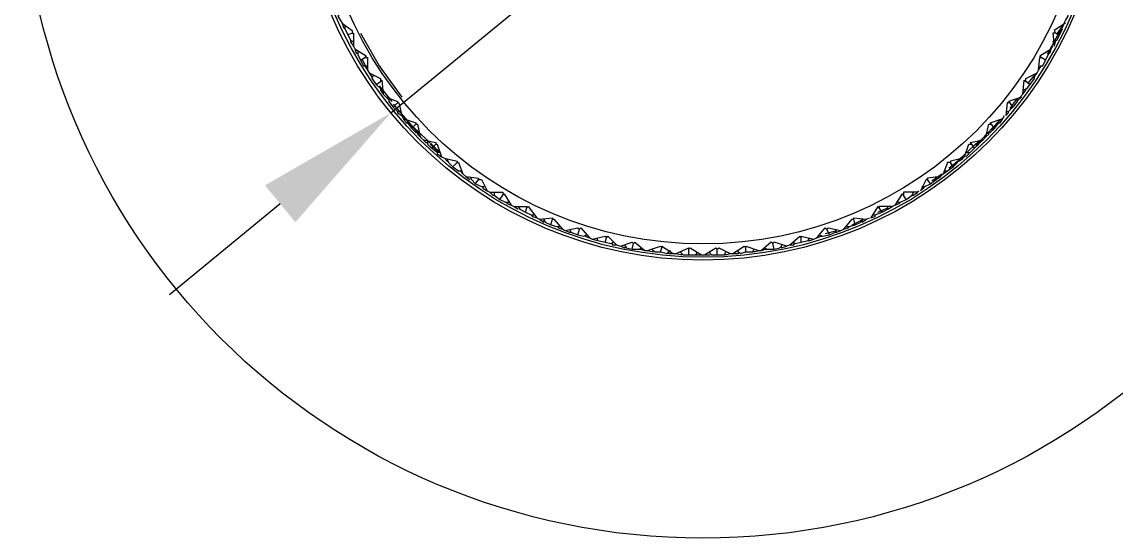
# Model space of a CAD drawing. Extents: x 21342 to 21552, y -3751 to -3454.
# Drawn here: x 21474.96 to 21497.86, y -3596.07 to -3585.26 of the extents above; entities that cross this region are included whole.
import ezdxf

# ---------------------------------------------------------------- set-up
doc = ezdxf.new("R2010")
doc.units = 0
doc.header["$LTSCALE"] = 7
doc.header["$MEASUREMENT"] = 0
doc.layers.add('DIM', color=2, linetype='CONTINUOUS')
doc.layers.add('DWG', color=7, linetype='CONTINUOUS')

msp = doc.modelspace()

# ---------------------------------------------------------------- linework, layer by layer
at = {"layer": 'DIM', "ltscale": 0.6}
for p, q in [((21482.68, -3587.164), (21495.74, -3576.428)), ((21480.362, -3589.069), (21478.045, -3590.975))]:
    msp.add_line(p, q, dxfattribs=at)
msp.add_solid([(21480.045, -3588.683), (21480.68, -3589.456), (21482.68, -3587.164)], dxfattribs=at)
at = {"layer": 'DWG'}
for points in [[(21481.598, -3585.11), (21481.569, -3585.139), (21481.628, -3585.229), (21481.658, -3585.288), (21481.688, -3585.377), (21481.717, -3585.407)], [(21481.658, -3585.288), (21481.866, -3585.437), (21481.866, -3585.496), (21481.896, -3585.496), (21481.896, -3585.764)], [(21496.801, -3585.288), (21496.563, -3585.437), (21496.592, -3585.496), (21496.533, -3585.496), (21496.563, -3585.764), (21496.592, -3585.675), (21496.592, -3585.645)], [(21496.711, -3585.407), (21496.741, -3585.377), (21496.771, -3585.288), (21496.801, -3585.229), (21496.86, -3585.139), (21496.86, -3585.11)], [(21481.717, -3585.348), (21481.717, -3585.407), (21481.777, -3585.526), (21481.866, -3585.496)], [(21481.777, -3585.526), (21481.836, -3585.645), (21481.896, -3585.675)], [(21482.045, -3585.496), (21482.431, -3586.181), (21482.907, -3586.835)], [(21496.622, -3585.526), (21496.741, -3585.348), (21496.414, -3585.943)], [(21496.533, -3585.675), (21496.622, -3585.645), (21496.682, -3585.526), (21496.592, -3585.496)], [(21496.622, -3585.645), (21496.682, -3585.526), (21496.741, -3585.407), (21496.711, -3585.348)], [(21481.836, -3585.645), (21481.836, -3585.675), (21481.896, -3585.764), (21481.926, -3585.824), (21481.955, -3585.913), (21481.985, -3585.913)], [(21496.444, -3585.913), (21496.473, -3585.913), (21496.503, -3585.824), (21496.533, -3585.764)], [(21481.926, -3585.824), (21482.164, -3585.972), (21482.134, -3586.002), (21482.193, -3586.002), (21482.193, -3586.27)], [(21481.985, -3585.883), (21481.985, -3585.943), (21482.045, -3586.062), (21482.134, -3586.002)], [(21496.235, -3586.27), (21496.265, -3586.002), (21496.295, -3586.002), (21496.265, -3585.972), (21496.503, -3585.824)], [(21496.265, -3586.181), (21496.325, -3586.181), (21496.384, -3586.062), (21496.295, -3586.002)], [(21496.384, -3586.062), (21496.444, -3585.943), (21496.444, -3585.883)], [(21482.045, -3586.062), (21482.104, -3586.181), (21482.193, -3586.181)], [(21482.074, -3586.032), (21482.164, -3586.21)], [(21482.134, -3586.181), (21482.193, -3586.27), (21482.223, -3586.329), (21482.283, -3586.419)], [(21496.146, -3586.419), (21496.206, -3586.329), (21496.235, -3586.27), (21496.295, -3586.181)], [(21482.223, -3586.329), (21482.461, -3586.448), (21482.461, -3586.508), (21482.491, -3586.478), (21482.521, -3586.776)], [(21482.312, -3586.389), (21482.283, -3586.448), (21482.372, -3586.567), (21482.461, -3586.508)], [(21495.908, -3586.776), (21495.938, -3586.478), (21495.968, -3586.508), (21495.968, -3586.448), (21496.206, -3586.329)], [(21496.027, -3586.538), (21496.146, -3586.389), (21496.146, -3586.448), (21496.057, -3586.567)], [(21482.372, -3586.567), (21482.461, -3586.657), (21482.521, -3586.686)], [(21482.431, -3586.597), (21482.699, -3586.924)], [(21482.461, -3586.657), (21482.461, -3586.686), (21482.521, -3586.776), (21482.58, -3586.835), (21482.64, -3586.895)], [(21495.849, -3586.835), (21495.908, -3586.776), (21495.968, -3586.686), (21495.968, -3586.657)], [(21495.908, -3586.686), (21495.997, -3586.657), (21496.057, -3586.567), (21495.968, -3586.508)], [(21482.58, -3586.835), (21482.818, -3586.924), (21482.818, -3586.954), (21482.848, -3586.954), (21482.907, -3587.222)], [(21482.64, -3586.865), (21482.64, -3586.924), (21482.729, -3587.043), (21482.818, -3586.954)], [(21482.64, -3586.924), (21482.729, -3587.043), (21482.818, -3587.133), (21482.878, -3587.133)], [(21495.789, -3586.895), (21495.819, -3586.895), (21495.878, -3586.835), (21495.611, -3586.924), (21495.64, -3586.954), (21495.581, -3586.954), (21495.551, -3587.222), (21495.611, -3587.162), (21495.611, -3587.133)], [(21495.64, -3587.073), (21495.789, -3586.865), (21495.789, -3586.924), (21495.7, -3587.043)], [(21482.729, -3586.984), (21483.264, -3587.609)], [(21482.818, -3587.133), (21482.818, -3587.162), (21482.907, -3587.222), (21482.937, -3587.281), (21482.997, -3587.371), (21483.026, -3587.371)], [(21495.551, -3587.133), (21495.611, -3587.133), (21495.7, -3587.043), (21495.64, -3586.954)], [(21482.937, -3587.281), (21483.205, -3587.371), (21483.205, -3587.4), (21483.235, -3587.4), (21483.294, -3587.668)], [(21483.026, -3587.311), (21483.026, -3587.371), (21483.116, -3587.49), (21483.205, -3587.4)], [(21494.926, -3587.847), (21495.402, -3587.341)], [(21495.135, -3587.668), (21495.194, -3587.4), (21495.254, -3587.4), (21495.224, -3587.371), (21495.492, -3587.281)], [(21495.254, -3587.519), (21495.432, -3587.311)], [(21495.313, -3587.49), (21495.402, -3587.371), (21495.402, -3587.311)], [(21495.402, -3587.371), (21495.432, -3587.371), (21495.492, -3587.281), (21495.521, -3587.222)], [(21483.116, -3587.49), (21483.205, -3587.579), (21483.264, -3587.579)], [(21483.145, -3587.46), (21483.711, -3587.995), (21483.651, -3587.995), (21483.532, -3587.906)], [(21483.235, -3587.579), (21483.235, -3587.609), (21483.294, -3587.668), (21483.354, -3587.728), (21483.413, -3587.787), (21483.443, -3587.787)], [(21494.629, -3588.114), (21494.688, -3588.085), (21494.778, -3587.817), (21494.837, -3587.817), (21494.807, -3587.787), (21495.075, -3587.728), (21495.135, -3587.668), (21495.194, -3587.609), (21495.194, -3587.579)], [(21495.164, -3587.579), (21495.224, -3587.579), (21495.313, -3587.49), (21495.254, -3587.4)], [(21483.354, -3587.728), (21483.621, -3587.787), (21483.621, -3587.817), (21483.651, -3587.817), (21483.74, -3588.085)], [(21483.443, -3587.728), (21483.443, -3587.817), (21483.532, -3587.906), (21483.621, -3587.817)], [(21483.502, -3587.817), (21483.681, -3587.995)], [(21494.48, -3588.233), (21494.986, -3587.757)], [(21494.718, -3587.995), (21494.807, -3587.995), (21494.897, -3587.906), (21494.837, -3587.817)], [(21494.897, -3587.906), (21494.986, -3587.817), (21495.016, -3587.728)], [(21494.986, -3587.787), (21495.016, -3587.787), (21495.075, -3587.728)], [(21483.651, -3587.995), (21483.651, -3588.025), (21483.74, -3588.085), (21483.8, -3588.114), (21483.859, -3588.174), (21483.889, -3588.174)], [(21494.718, -3588.085), (21494.778, -3588.025), (21494.778, -3587.995)], [(21483.8, -3588.114), (21484.068, -3588.174), (21484.068, -3588.204), (21484.097, -3588.204), (21484.187, -3588.442)], [(21483.859, -3588.144), (21483.889, -3588.204), (21483.978, -3588.293), (21484.068, -3588.204)], [(21483.978, -3588.293), (21484.097, -3588.382), (21484.157, -3588.382)], [(21494.569, -3588.174), (21494.659, -3588.114), (21494.391, -3588.174), (21494.391, -3588.204), (21494.331, -3588.204), (21494.242, -3588.442)], [(21494.272, -3588.382), (21494.331, -3588.382), (21494.45, -3588.293), (21494.391, -3588.204)], [(21494.361, -3588.323), (21494.54, -3588.174)], [(21494.45, -3588.293), (21494.54, -3588.204), (21494.569, -3588.144)], [(21484.097, -3588.382), (21484.127, -3588.382), (21484.187, -3588.442), (21484.246, -3588.501), (21484.335, -3588.561)], [(21484.246, -3588.501), (21484.514, -3588.531), (21484.514, -3588.561), (21484.573, -3588.561), (21484.692, -3588.799)], [(21484.335, -3588.501), (21484.365, -3588.561), (21484.454, -3588.65), (21484.514, -3588.561)], [(21494.183, -3588.501), (21493.915, -3588.531), (21493.915, -3588.561), (21493.885, -3588.561), (21493.766, -3588.799), (21493.826, -3588.739), (21493.855, -3588.709)], [(21493.974, -3588.65), (21494.093, -3588.561), (21494.093, -3588.501)], [(21494.004, -3588.59), (21494.212, -3588.442)], [(21494.093, -3588.561), (21494.183, -3588.501), (21494.242, -3588.442), (21494.331, -3588.382)], [(21484.454, -3588.65), (21484.573, -3588.709), (21484.633, -3588.709)], [(21484.603, -3588.709), (21484.603, -3588.739), (21484.692, -3588.799), (21484.752, -3588.828), (21484.811, -3588.888), (21484.841, -3588.888)], [(21493.796, -3588.709), (21493.855, -3588.709), (21493.974, -3588.65), (21493.915, -3588.561)], [(21484.752, -3588.828), (21485.02, -3588.828), (21485.02, -3588.888), (21485.049, -3588.858), (21485.198, -3589.096)], [(21484.841, -3588.828), (21484.841, -3588.888), (21484.96, -3588.977), (21485.02, -3588.888)], [(21484.96, -3588.977), (21485.079, -3589.037), (21485.139, -3589.037)], [(21493.588, -3588.888), (21493.617, -3588.888), (21493.707, -3588.828), (21493.409, -3588.828), (21493.409, -3588.888), (21493.379, -3588.858), (21493.231, -3589.096)], [(21493.29, -3589.037), (21493.35, -3589.037), (21493.469, -3588.977), (21493.409, -3588.888)], [(21493.469, -3588.977), (21493.588, -3588.888), (21493.617, -3588.828)], [(21493.677, -3588.828), (21493.736, -3588.799)], [(21485.109, -3589.037), (21485.109, -3589.066), (21485.198, -3589.096), (21485.258, -3589.126), (21485.347, -3589.185)], [(21485.258, -3589.126), (21485.525, -3589.126), (21485.525, -3589.156), (21485.555, -3589.126), (21485.734, -3589.364)], [(21485.347, -3589.126), (21485.377, -3589.185), (21485.496, -3589.245), (21485.525, -3589.156)], [(21485.377, -3589.185), (21485.496, -3589.245), (21485.615, -3589.304), (21485.674, -3589.304)], [(21493.171, -3589.126), (21492.903, -3589.126), (21492.903, -3589.156), (21492.874, -3589.126), (21492.725, -3589.364), (21492.814, -3589.334), (21492.814, -3589.304)], [(21492.755, -3589.304), (21492.814, -3589.304), (21492.963, -3589.245), (21492.903, -3589.156)], [(21492.874, -3589.245), (21493.082, -3589.156)], [(21492.963, -3589.245), (21493.082, -3589.185), (21493.082, -3589.126)], [(21493.082, -3589.185), (21493.171, -3589.126), (21493.231, -3589.096), (21493.32, -3589.066), (21493.35, -3589.037)], [(21485.615, -3589.304), (21485.644, -3589.334), (21485.734, -3589.364), (21485.793, -3589.394), (21485.882, -3589.453), (21485.882, -3589.423)], [(21485.793, -3589.394), (21486.061, -3589.364), (21486.061, -3589.394), (21486.091, -3589.394), (21486.269, -3589.602)], [(21485.882, -3589.394), (21485.912, -3589.453), (21486.031, -3589.513), (21486.061, -3589.394)], [(21492.16, -3589.602), (21492.338, -3589.394), (21492.368, -3589.394), (21492.368, -3589.364), (21492.636, -3589.394)], [(21492.219, -3589.542), (21492.279, -3589.542), (21492.398, -3589.513), (21492.368, -3589.394)], [(21492.338, -3589.513), (21492.576, -3589.394)], [(21492.398, -3589.513), (21492.517, -3589.453), (21492.546, -3589.394)], [(21492.546, -3589.423), (21492.546, -3589.453), (21492.636, -3589.394), (21492.695, -3589.364)], [(21486.031, -3589.513), (21486.15, -3589.542), (21486.21, -3589.542)], [(21486.18, -3589.542), (21486.18, -3589.572), (21486.269, -3589.602), (21486.329, -3589.632), (21486.418, -3589.661), (21486.448, -3589.661)], [(21486.329, -3589.632), (21486.596, -3589.572), (21486.626, -3589.602), (21486.656, -3589.572), (21486.834, -3589.78)], [(21486.418, -3589.602), (21486.448, -3589.661), (21486.596, -3589.721), (21486.626, -3589.602)], [(21491.594, -3589.78), (21491.773, -3589.572), (21491.803, -3589.602), (21491.832, -3589.572), (21492.1, -3589.632)], [(21491.654, -3589.721), (21491.713, -3589.751), (21491.862, -3589.721), (21491.803, -3589.602)], [(21491.773, -3589.691), (21492.011, -3589.632)], [(21491.862, -3589.721), (21491.981, -3589.661), (21492.011, -3589.602)], [(21491.981, -3589.661), (21492.011, -3589.661), (21492.1, -3589.632), (21492.16, -3589.602), (21492.249, -3589.572), (21492.279, -3589.542)], [(21486.596, -3589.721), (21486.715, -3589.751), (21486.775, -3589.721)], [(21486.745, -3589.751), (21486.834, -3589.78), (21486.894, -3589.81), (21487.013, -3589.84), (21487.162, -3589.87), (21487.281, -3589.899), (21487.34, -3589.87)], [(21486.894, -3589.81), (21487.162, -3589.751), (21487.191, -3589.78), (21487.221, -3589.751), (21487.4, -3589.929)], [(21486.983, -3589.78), (21487.013, -3589.84), (21487.162, -3589.87), (21487.191, -3589.78)], [(21487.31, -3589.899), (21487.31, -3589.929), (21487.4, -3589.929), (21487.489, -3589.959), (21487.578, -3589.989), (21487.608, -3589.959)], [(21487.489, -3589.959), (21487.727, -3589.87), (21487.757, -3589.899), (21487.786, -3589.87), (21487.995, -3590.048)], [(21487.578, -3589.929), (21487.608, -3589.989), (21487.727, -3590.018), (21487.757, -3589.899)], [(21490.851, -3589.959), (21490.851, -3589.989), (21490.97, -3589.959), (21490.702, -3589.87), (21490.672, -3589.899), (21490.642, -3589.87), (21490.434, -3590.048)], [(21490.494, -3589.989), (21490.553, -3590.018), (21490.702, -3590.018), (21490.672, -3589.899)], [(21490.94, -3589.959), (21491.029, -3589.929), (21491.118, -3589.929), (21491.118, -3589.899)], [(21491.029, -3589.929), (21491.237, -3589.751), (21491.267, -3589.78), (21491.267, -3589.751), (21491.535, -3589.81)], [(21491.089, -3589.87), (21491.148, -3589.899), (21491.267, -3589.87), (21491.267, -3589.78)], [(21491.267, -3589.87), (21491.416, -3589.84), (21491.446, -3589.78)], [(21491.416, -3589.84), (21491.446, -3589.84), (21491.535, -3589.81), (21491.594, -3589.78), (21491.684, -3589.751), (21491.713, -3589.751)], [(21487.727, -3590.018), (21487.876, -3590.018), (21487.935, -3589.989)], [(21487.876, -3590.018), (21487.905, -3590.018), (21487.995, -3590.048), (21488.054, -3590.048), (21488.173, -3590.078), (21488.173, -3590.048)], [(21488.054, -3590.048), (21488.322, -3589.959), (21488.352, -3589.989), (21488.352, -3589.959), (21488.59, -3590.108)], [(21488.143, -3590.018), (21488.203, -3590.078), (21488.322, -3590.078), (21488.352, -3589.989)], [(21488.322, -3590.078), (21488.471, -3590.108), (21488.53, -3590.048)], [(21488.471, -3590.078), (21488.5, -3590.108), (21488.59, -3590.108), (21488.649, -3590.108), (21488.768, -3590.137), (21488.768, -3590.108)], [(21488.649, -3590.108), (21488.917, -3589.989), (21488.917, -3590.018), (21488.947, -3589.989), (21489.185, -3590.137)], [(21488.738, -3590.078), (21488.798, -3590.137), (21488.917, -3590.137), (21488.917, -3590.018)], [(21488.917, -3590.137), (21489.066, -3590.137), (21489.095, -3590.078)], [(21489.066, -3590.137), (21489.095, -3590.137), (21489.185, -3590.137), (21489.244, -3590.137), (21489.363, -3590.137)], [(21489.244, -3590.137), (21489.482, -3589.989), (21489.512, -3590.018), (21489.542, -3589.989), (21489.78, -3590.108)], [(21489.333, -3590.078), (21489.393, -3590.137), (21489.512, -3590.137), (21489.512, -3590.018)], [(21489.393, -3590.137), (21489.512, -3590.137), (21489.661, -3590.137), (21489.69, -3590.078)], [(21489.661, -3590.108), (21489.69, -3590.137), (21489.78, -3590.108), (21489.839, -3590.108), (21489.958, -3590.108), (21489.958, -3590.078)], [(21489.839, -3590.108), (21490.077, -3589.959), (21490.107, -3589.989), (21490.107, -3589.959), (21490.375, -3590.048)], [(21489.928, -3590.048), (21489.988, -3590.108), (21490.107, -3590.078), (21490.107, -3589.989)], [(21490.107, -3590.078), (21490.256, -3590.078), (21490.285, -3590.018)], [(21490.256, -3590.048), (21490.285, -3590.078), (21490.375, -3590.048), (21490.434, -3590.048), (21490.523, -3590.018), (21490.553, -3590.018)], [(21490.702, -3590.018), (21490.821, -3589.989), (21490.88, -3589.929)]]:
    msp.add_lwpolyline(points, dxfattribs=at)
for centre, radius in [((21489.21, -3581.819), 14.255), ((21489.21, -3581.819), 14.255), ((21489.21, -3581.796), 8.453), ((21489.22, -3581.806), 8.384), ((21489.22, -3581.806), 8.384), ((21489.212, -3581.814), 8.095), ((21489.212, -3581.814), 8.095)]:
    msp.add_circle(centre, radius, dxfattribs=at)

doc.saveas('drawing.dxf')
